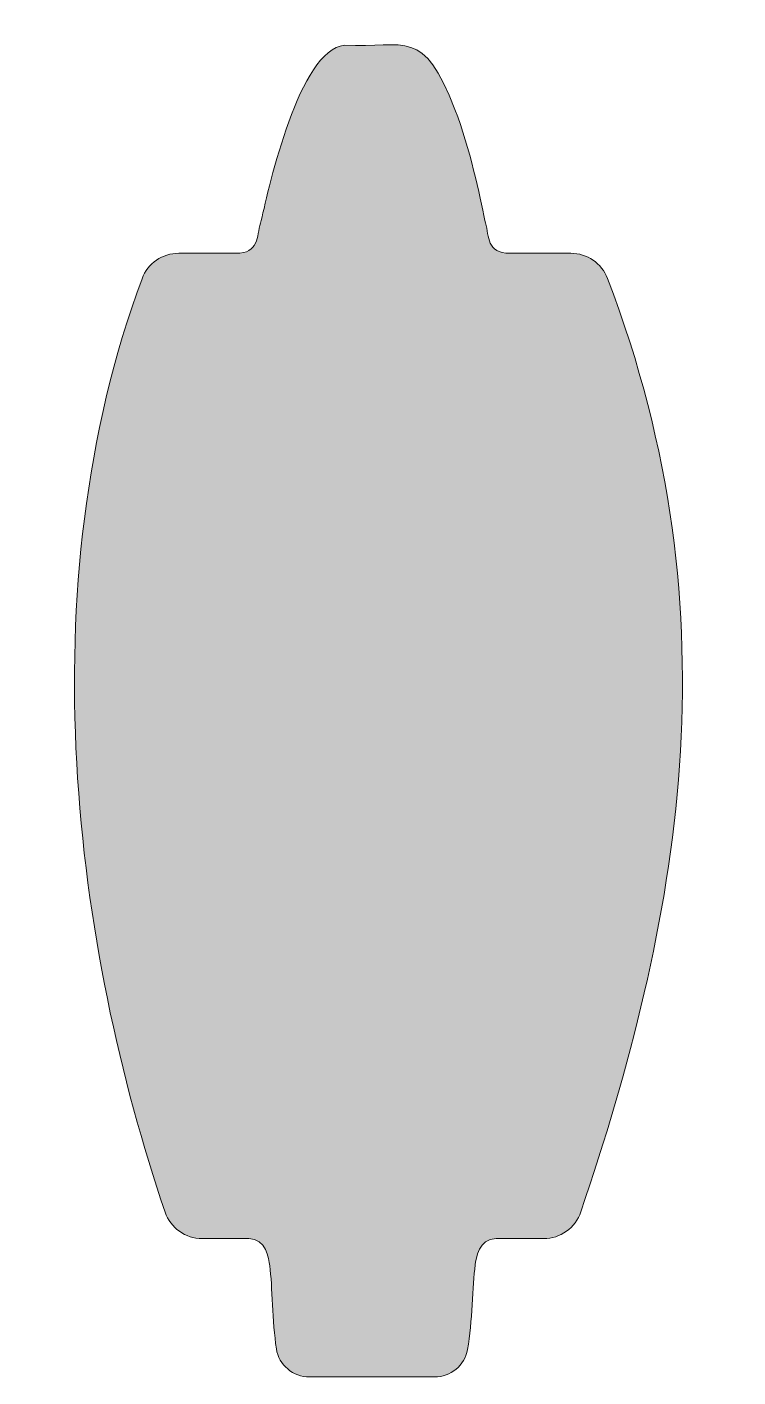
# Model space of a CAD drawing. Header units: inches. Extents: x -3.5 to 26.9, y -12.5 to 13.2.
# Drawn here: x 18.09 to 21.08, y -12.46 to -6.77 of the extents above; entities that cross this region are included whole.
import ezdxf

# ---------------------------------------------------------------- set-up
doc = ezdxf.new("R2010")
doc.units = ezdxf.units.IN
doc.header["$MEASUREMENT"] = 0
doc.layers.add('Bouquet Lantern - Floral Panels', color=7, linetype='Continuous', lineweight=0)

msp = doc.modelspace()

# ---------------------------------------------------------------- hatches: boundary and pattern name
at = {"layer": 'Bouquet Lantern - Floral Panels', "true_color": 0xe6e7e8, "transparency": 33554687}
h = msp.add_hatch(color=254, dxfattribs=at)
h.dxf.hatch_style = 2
edge = h.paths.add_edge_path()
edge.add_spline(control_points=[(20.3806, -7.7195), (20.3806, -7.7195), (20.1067, -7.7195), (20.1067, -7.7195), (20.0217, -7.7084), (20.0367, -7.6385), (20.0184, -7.5813), (19.9966, -7.4757), (19.9558, -7.2792), (19.8924, -7.1135), (19.7581, -6.7663), (19.6876, -6.8538), (19.4266, -6.8435), (19.2362, -6.8619), (19.1091, -7.4374), (19.0763, -7.5817), (19.0565, -7.638), (19.0712, -7.7096), (18.9863, -7.7196), (18.9863, -7.7196), (18.7287, -7.7196), (18.7287, -7.7196), (18.6598, -7.7196), (18.5977, -7.7623), (18.5738, -7.8269), (18.0892, -9.1385), (18.2922, -10.6467), (18.6711, -11.7606), (18.6937, -11.8273), (18.7566, -11.872), (18.8272, -11.872), (18.8272, -11.872), (19.0236, -11.872), (19.0236, -11.872), (19.0974, -11.872), (19.108, -11.9552), (19.112, -11.9866), (19.1234, -12.0745), (19.1227, -12.2212), (19.1399, -12.3362), (19.1502, -12.4049), (19.2102, -12.4553), (19.2798, -12.4553), (19.2798, -12.4553), (19.8062, -12.4553), (19.8062, -12.4553), (19.8744, -12.4553), (19.9336, -12.4069), (19.9455, -12.3398), (19.9661, -12.2235), (19.9658, -12.0707), (19.9777, -11.9831), (19.9815, -11.9556), (19.9927, -11.8721), (20.0656, -11.8721), (20.0656, -11.8721), (20.2656, -11.8721), (20.2656, -11.8721), (20.3367, -11.8721), (20.3998, -11.8267), (20.4226, -11.7594), (20.8317, -10.5509), (21.0849, -9.2628), (20.5352, -7.8256), (20.5108, -7.7619), (20.4492, -7.7198), (20.3809, -7.7198), (20.3809, -7.7198), (20.3806, -7.7195), (20.3806, -7.7195), (20.3806, -7.7195), (20.3806, -7.7195), (20.3806, -7.7195), (20.3806, -7.7195), (20.3806, -7.7195), (20.3806, -7.7195)], knot_values=[0, 0, 0, 0, 1, 1, 1, 2, 2, 2, 3, 3, 3, 4, 4, 4, 5, 5, 5, 6, 6, 6, 7, 7, 7, 8, 8, 8, 9, 9, 9, 10, 10, 10, 11, 11, 11, 12, 12, 12, 13, 13, 13, 14, 14, 14, 15, 15, 15, 16, 16, 16, 17, 17, 17, 18, 18, 18, 19, 19, 19, 20, 20, 20, 21, 21, 21, 22, 22, 22, 23, 23, 23, 24, 24, 24, 25, 25, 25, 25], degree=3, periodic=0)

# ---------------------------------------------------------------- linework, layer by layer
at = {"layer": 'Bouquet Lantern - Floral Panels'}
msp.add_open_spline([(20.3806, -7.7195), (20.3806, -7.7195), (20.1067, -7.7195), (20.1067, -7.7195), (20.0217, -7.7084), (20.0367, -7.6385), (20.0184, -7.5813), (19.9966, -7.4757), (19.9558, -7.2792), (19.8924, -7.1135), (19.7581, -6.7663), (19.6876, -6.8538), (19.4266, -6.8435), (19.2362, -6.8619), (19.1091, -7.4374), (19.0763, -7.5817), (19.0565, -7.638), (19.0712, -7.7096), (18.9863, -7.7196), (18.9863, -7.7196), (18.7287, -7.7196), (18.7287, -7.7196), (18.6598, -7.7196), (18.5977, -7.7623), (18.5738, -7.8269), (18.0892, -9.1385), (18.2922, -10.6467), (18.6711, -11.7606), (18.6937, -11.8273), (18.7566, -11.872), (18.8272, -11.872), (18.8272, -11.872), (19.0236, -11.872), (19.0236, -11.872), (19.0974, -11.872), (19.108, -11.9552), (19.112, -11.9866), (19.1234, -12.0745), (19.1227, -12.2212), (19.1399, -12.3362), (19.1502, -12.4049), (19.2102, -12.4553), (19.2798, -12.4553), (19.2798, -12.4553), (19.8062, -12.4553), (19.8062, -12.4553), (19.8744, -12.4553), (19.9336, -12.4069), (19.9455, -12.3398), (19.9661, -12.2235), (19.9658, -12.0707), (19.9777, -11.9831), (19.9815, -11.9556), (19.9927, -11.8721), (20.0656, -11.8721), (20.0656, -11.8721), (20.2656, -11.8721), (20.2656, -11.8721), (20.3367, -11.8721), (20.3998, -11.8267), (20.4226, -11.7594), (20.8317, -10.5509), (21.0849, -9.2628), (20.5352, -7.8256), (20.5108, -7.7619), (20.4492, -7.7198), (20.3809, -7.7198), (20.3809, -7.7198), (20.3806, -7.7195), (20.3806, -7.7195), (20.3806, -7.7195), (20.3806, -7.7195), (20.3806, -7.7195), (20.3806, -7.7195), (20.3806, -7.7195), (20.3806, -7.7195)], degree=3, knots=[0, 0, 0, 0, 1, 1, 1, 2, 2, 2, 3, 3, 3, 4, 4, 4, 5, 5, 5, 6, 6, 6, 7, 7, 7, 8, 8, 8, 9, 9, 9, 10, 10, 10, 11, 11, 11, 12, 12, 12, 13, 13, 13, 14, 14, 14, 15, 15, 15, 16, 16, 16, 17, 17, 17, 18, 18, 18, 19, 19, 19, 20, 20, 20, 21, 21, 21, 22, 22, 22, 23, 23, 23, 24, 24, 24, 25, 25, 25, 25], dxfattribs=at)

doc.saveas('drawing.dxf')
